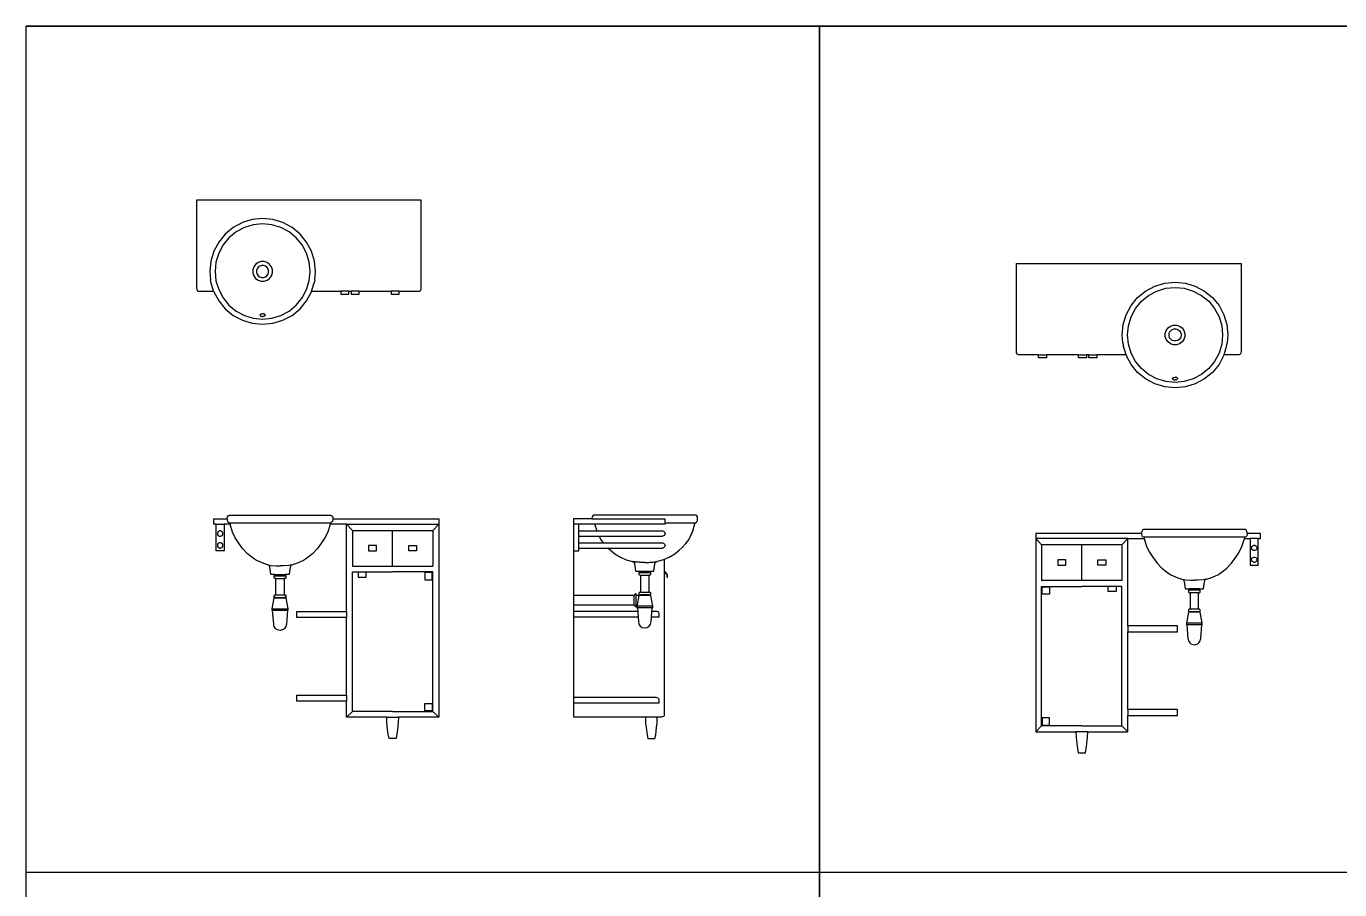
# Model space of a CAD drawing. Header units: millimetres. Extents: x 238.8 to 256.8, y 165 to 177.8.
# Drawn here: x 238.76 to 243.728, y 174.506 to 177.771 of the extents above; entities that cross this region are included whole.
import ezdxf

# ---------------------------------------------------------------- set-up
doc = ezdxf.new("R2010")
doc.units = ezdxf.units.MM

msp = doc.modelspace()

# ---------------------------------------------------------------- linework, layer by layer
at = {"color": 252}
for p, q in [((238.7604, 177.771), (256.7604, 177.771)), ((238.7604, 164.971), (238.7604, 177.771)), ((238.7604, 177.771), (256.7604, 177.771)), ((256.7604, 177.771), (238.7604, 177.771)), ((238.7604, 177.771), (238.7604, 177.771)), ((241.7604, 177.771), (241.7604, 177.771)), ((241.7604, 177.771), (241.7604, 164.971)), ((241.7604, 164.971), (241.7604, 177.771)), ((256.7604, 174.571), (238.7604, 174.571))]:
    msp.add_line(p, q, dxfattribs=at)
at = {"color": 175}
for p, q in [((239.6152, 177.04), (239.5777, 177.0287)), ((239.6543, 177.0439), (239.6152, 177.04)), ((239.6933, 177.04), (239.6543, 177.0439)), ((239.7308, 177.0287), (239.6933, 177.04)), ((239.5431, 177.0102), (239.5128, 176.9853)), ((239.5543, 176.9935), (239.527, 176.9712)), ((239.5777, 177.0287), (239.5431, 177.0102)), ((239.5854, 177.0102), (239.5543, 176.9935)), ((239.6191, 177.0204), (239.5854, 177.0102)), ((239.6543, 177.0239), (239.6191, 177.0204)), ((239.6894, 177.0204), (239.6543, 177.0239)), ((239.7231, 177.0102), (239.6894, 177.0204)), ((239.7543, 176.9935), (239.7231, 177.0102)), ((239.7654, 177.0102), (239.7308, 177.0287)), ((239.7815, 176.9712), (239.7543, 176.9935)), ((239.7957, 176.9853), (239.7654, 177.0102)), ((239.488, 176.955), (239.4695, 176.9204)), ((239.5128, 176.9853), (239.488, 176.955)), ((239.5046, 176.9439), (239.488, 176.9128)), ((239.527, 176.9712), (239.5046, 176.9439)), ((239.8039, 176.9439), (239.7815, 176.9712)), ((239.8205, 176.955), (239.7957, 176.9853)), ((239.8206, 176.9128), (239.8039, 176.9439)), ((239.839, 176.9204), (239.8205, 176.955)), ((239.4695, 176.9204), (239.4581, 176.8829)), ((239.488, 176.9128), (239.4777, 176.879)), ((239.8308, 176.879), (239.8206, 176.9128)), ((239.8504, 176.8829), (239.839, 176.9204)), ((239.4581, 176.8829), (239.4543, 176.8439)), ((239.4543, 176.8439), (239.4572, 176.8139)), ((239.4777, 176.879), (239.4743, 176.8439)), ((239.4743, 176.8439), (239.4777, 176.8088)), ((239.6208, 176.8609), (239.6172, 176.8497)), ((239.6172, 176.8497), (239.6172, 176.838)), ((239.6277, 176.8704), (239.6208, 176.8609)), ((239.6372, 176.8773), (239.6277, 176.8704)), ((239.6338, 176.8543), (239.6315, 176.8475)), ((239.6315, 176.8475), (239.6315, 176.8403)), ((239.6315, 176.8403), (239.6338, 176.8334)), ((239.638, 176.8601), (239.6338, 176.8543)), ((239.6484, 176.8809), (239.6372, 176.8773)), ((239.6438, 176.8644), (239.638, 176.8601)), ((239.6507, 176.8666), (239.6438, 176.8644)), ((239.6601, 176.8809), (239.6484, 176.8809)), ((239.6579, 176.8666), (239.6507, 176.8666)), ((239.6647, 176.8644), (239.6579, 176.8666)), ((239.6713, 176.8773), (239.6601, 176.8809)), ((239.6705, 176.8601), (239.6647, 176.8644)), ((239.6747, 176.8543), (239.6705, 176.8601)), ((239.6808, 176.8704), (239.6713, 176.8773)), ((239.677, 176.8475), (239.6747, 176.8543)), ((239.6747, 176.8334), (239.677, 176.8403)), ((239.677, 176.8403), (239.677, 176.8475)), ((239.6877, 176.8609), (239.6808, 176.8704)), ((239.6913, 176.8497), (239.6877, 176.8609)), ((239.6913, 176.838), (239.6913, 176.8497)), ((239.8343, 176.8439), (239.8308, 176.879)), ((239.8308, 176.8088), (239.8343, 176.8439)), ((239.8543, 176.8439), (239.8504, 176.8829)), ((239.8513, 176.8139), (239.8543, 176.8439)), ((239.4581, 176.8049), (239.4572, 176.8139)), ((239.469, 176.7689), (239.4581, 176.8049)), ((239.4777, 176.8088), (239.488, 176.775)), ((239.6172, 176.838), (239.6208, 176.8269)), ((239.6208, 176.8269), (239.6277, 176.8174)), ((239.6277, 176.8174), (239.6372, 176.8105)), ((239.6338, 176.8334), (239.638, 176.8276)), ((239.6372, 176.8105), (239.6484, 176.8068)), ((239.638, 176.8276), (239.6438, 176.8234)), ((239.6438, 176.8234), (239.6507, 176.8212)), ((239.6484, 176.8068), (239.6601, 176.8068)), ((239.6507, 176.8212), (239.6579, 176.8212)), ((239.6579, 176.8212), (239.6647, 176.8234)), ((239.6601, 176.8068), (239.6713, 176.8105)), ((239.6647, 176.8234), (239.6705, 176.8276)), ((239.6705, 176.8276), (239.6747, 176.8334)), ((239.6713, 176.8105), (239.6808, 176.8174)), ((239.6808, 176.8174), (239.6877, 176.8269)), ((239.6877, 176.8269), (239.6913, 176.838)), ((239.8206, 176.775), (239.8308, 176.8088)), ((239.8395, 176.7689), (239.8504, 176.8049)), ((239.8513, 176.8139), (239.8504, 176.8049)), ((239.8513, 176.8139), (239.8513, 176.8139)), ((243.0284, 176.7884), (243.0659, 176.7998)), ((243.0659, 176.7998), (243.1049, 176.8036)), ((243.1049, 176.8036), (243.1439, 176.7998)), ((243.1439, 176.7998), (243.1814, 176.7884)), ((239.488, 176.775), (239.5046, 176.7439)), ((239.5046, 176.7439), (239.527, 176.7166)), ((239.7815, 176.7166), (239.8039, 176.7439)), ((239.8039, 176.7439), (239.8206, 176.775)), ((239.9803, 176.7689), (239.9503, 176.7689)), ((240.0188, 176.7689), (239.9888, 176.7689)), ((240.1707, 176.7689), (240.1407, 176.7689)), ((242.9386, 176.7147), (242.9635, 176.745)), ((242.9635, 176.745), (242.9938, 176.7699)), ((242.9776, 176.7309), (243.0049, 176.7533)), ((242.9938, 176.7699), (243.0284, 176.7884)), ((243.0049, 176.7533), (243.036, 176.7699)), ((243.036, 176.7699), (243.0698, 176.7802)), ((243.0698, 176.7802), (243.1049, 176.7836)), ((243.1049, 176.7836), (243.14, 176.7802)), ((243.14, 176.7802), (243.1738, 176.7699)), ((243.1738, 176.7699), (243.2049, 176.7533)), ((243.1814, 176.7884), (243.216, 176.7699)), ((243.2049, 176.7533), (243.2322, 176.7309)), ((243.216, 176.7699), (243.2463, 176.745)), ((243.2463, 176.745), (243.2712, 176.7147)), ((239.527, 176.7166), (239.5543, 176.6942)), ((239.5543, 176.6942), (239.5854, 176.6776)), ((239.7231, 176.6776), (239.7543, 176.6942)), ((239.7543, 176.6942), (239.7815, 176.7166)), ((242.9201, 176.6802), (242.9386, 176.7147)), ((242.9386, 176.6725), (242.9552, 176.7036)), ((242.9552, 176.7036), (242.9776, 176.7309)), ((243.2322, 176.7309), (243.2546, 176.7036)), ((243.2546, 176.7036), (243.2712, 176.6725)), ((243.2712, 176.7147), (243.2897, 176.6802)), ((239.5854, 176.6776), (239.6191, 176.6673)), ((239.6191, 176.6673), (239.6543, 176.6639)), ((239.6443, 176.6789), (239.6447, 176.6803)), ((239.6443, 176.6789), (239.6447, 176.6774)), ((239.6447, 176.6803), (239.6457, 176.6815)), ((239.6447, 176.6774), (239.6457, 176.6763)), ((239.6457, 176.6815), (239.6472, 176.6824)), ((239.6457, 176.6763), (239.6472, 176.6753)), ((239.6472, 176.6824), (239.6489, 176.6831)), ((239.6472, 176.6753), (239.6489, 176.6746)), ((239.6489, 176.6831), (239.6511, 176.6836)), ((239.6489, 176.6746), (239.6511, 176.6741)), ((239.6511, 176.6836), (239.6543, 176.6839)), ((239.6511, 176.6741), (239.6543, 176.6739)), ((239.6574, 176.6836), (239.6543, 176.6839)), ((239.6574, 176.6741), (239.6543, 176.6739)), ((239.6543, 176.6639), (239.6894, 176.6673)), ((239.6596, 176.6831), (239.6574, 176.6836)), ((239.6596, 176.6746), (239.6574, 176.6741)), ((239.6613, 176.6824), (239.6596, 176.6831)), ((239.6613, 176.6753), (239.6596, 176.6746)), ((239.6628, 176.6815), (239.6613, 176.6824)), ((239.6628, 176.6763), (239.6613, 176.6753)), ((239.6638, 176.6803), (239.6628, 176.6815)), ((239.6638, 176.6774), (239.6628, 176.6763)), ((239.6643, 176.6789), (239.6638, 176.6803)), ((239.6643, 176.6789), (239.6638, 176.6774)), ((239.6894, 176.6673), (239.7231, 176.6776)), ((242.9049, 176.6036), (242.9087, 176.6426)), ((242.9087, 176.6426), (242.9201, 176.6802)), ((242.9284, 176.6387), (242.9386, 176.6725)), ((243.2712, 176.6725), (243.2814, 176.6387)), ((243.2897, 176.6802), (243.3011, 176.6426)), ((243.3011, 176.6426), (243.3049, 176.6036)), ((242.9079, 176.5736), (242.9049, 176.6036)), ((242.9249, 176.6036), (242.9284, 176.6387)), ((242.9284, 176.5685), (242.9249, 176.6036)), ((243.0679, 176.6095), (243.0715, 176.6206)), ((243.0679, 176.5977), (243.0679, 176.6095)), ((243.0715, 176.5866), (243.0679, 176.5977)), ((243.0715, 176.6206), (243.0784, 176.6301)), ((243.0784, 176.6301), (243.0879, 176.637)), ((243.0822, 176.6072), (243.0844, 176.6141)), ((243.0822, 176.6), (243.0822, 176.6072)), ((243.0844, 176.5932), (243.0822, 176.6)), ((243.0844, 176.6141), (243.0886, 176.6199)), ((243.0886, 176.5874), (243.0844, 176.5932)), ((243.0879, 176.637), (243.099, 176.6407)), ((243.0886, 176.6199), (243.0945, 176.6241)), ((243.0945, 176.6241), (243.1013, 176.6263)), ((243.099, 176.6407), (243.1108, 176.6407)), ((243.1013, 176.6263), (243.1085, 176.6263)), ((243.1085, 176.6263), (243.1153, 176.6241)), ((243.1108, 176.6407), (243.1219, 176.637)), ((243.1153, 176.6241), (243.1212, 176.6199)), ((243.1212, 176.6199), (243.1254, 176.6141)), ((243.1254, 176.5932), (243.1212, 176.5874)), ((243.1219, 176.637), (243.1314, 176.6301)), ((243.1254, 176.6141), (243.1276, 176.6072)), ((243.1276, 176.6), (243.1254, 176.5932)), ((243.1276, 176.6072), (243.1276, 176.6)), ((243.1314, 176.6301), (243.1383, 176.6206)), ((243.1383, 176.6206), (243.1419, 176.6095)), ((243.1419, 176.5977), (243.1383, 176.5866)), ((243.1419, 176.6095), (243.1419, 176.5977)), ((243.2814, 176.6387), (243.2849, 176.6036)), ((243.2849, 176.6036), (243.2814, 176.5685)), ((243.3049, 176.6036), (243.3019, 176.5736)), ((242.9079, 176.5736), (242.9079, 176.5736)), ((242.9079, 176.5736), (242.9087, 176.5646)), ((242.9197, 176.5286), (242.9087, 176.5646)), ((242.9386, 176.5347), (242.9284, 176.5685)), ((243.0784, 176.5771), (243.0715, 176.5866)), ((243.0879, 176.5702), (243.0784, 176.5771)), ((243.099, 176.5666), (243.0879, 176.5702)), ((243.0945, 176.5831), (243.0886, 176.5874)), ((243.1013, 176.5809), (243.0945, 176.5831)), ((243.1108, 176.5666), (243.099, 176.5666)), ((243.1085, 176.5809), (243.1013, 176.5809)), ((243.1153, 176.5831), (243.1085, 176.5809)), ((243.1219, 176.5702), (243.1108, 176.5666)), ((243.1212, 176.5874), (243.1153, 176.5831)), ((243.1314, 176.5771), (243.1219, 176.5702)), ((243.1383, 176.5866), (243.1314, 176.5771)), ((243.2814, 176.5685), (243.2712, 176.5347)), ((243.2901, 176.5286), (243.3011, 176.5646)), ((243.3011, 176.5646), (243.3019, 176.5736)), ((242.5885, 176.5286), (242.6185, 176.5286)), ((242.7403, 176.5286), (242.7703, 176.5286)), ((242.7789, 176.5286), (242.8089, 176.5286)), ((242.9552, 176.5036), (242.9386, 176.5347)), ((242.9776, 176.4763), (242.9552, 176.5036)), ((243.2546, 176.5036), (243.2322, 176.4763)), ((243.2712, 176.5347), (243.2546, 176.5036)), ((243.0049, 176.454), (242.9776, 176.4763)), ((243.036, 176.4373), (243.0049, 176.454)), ((243.0979, 176.4422), (243.0996, 176.4429)), ((243.0996, 176.4429), (243.1018, 176.4434)), ((243.1018, 176.4434), (243.1049, 176.4436)), ((243.108, 176.4434), (243.1049, 176.4436)), ((243.1102, 176.4429), (243.108, 176.4434)), ((243.1119, 176.4422), (243.1102, 176.4429)), ((243.2049, 176.454), (243.1738, 176.4373)), ((243.2322, 176.4763), (243.2049, 176.454)), ((243.0698, 176.4271), (243.036, 176.4373)), ((243.1049, 176.4236), (243.0698, 176.4271)), ((243.0949, 176.4386), (243.0953, 176.4401)), ((243.0949, 176.4386), (243.0953, 176.4372)), ((243.0953, 176.4401), (243.0964, 176.4412)), ((243.0953, 176.4372), (243.0964, 176.436)), ((243.0964, 176.4412), (243.0979, 176.4422)), ((243.0964, 176.436), (243.0979, 176.4351)), ((243.0979, 176.4351), (243.0996, 176.4344)), ((243.0996, 176.4344), (243.1018, 176.4339)), ((243.1018, 176.4339), (243.1049, 176.4336)), ((243.108, 176.4339), (243.1049, 176.4336)), ((243.14, 176.4271), (243.1049, 176.4236)), ((243.1102, 176.4344), (243.108, 176.4339)), ((243.1119, 176.4351), (243.1102, 176.4344)), ((243.1134, 176.4412), (243.1119, 176.4422)), ((243.1134, 176.436), (243.1119, 176.4351)), ((243.1145, 176.4401), (243.1134, 176.4412)), ((243.1145, 176.4372), (243.1134, 176.436)), ((243.1149, 176.4386), (243.1145, 176.4401)), ((243.1149, 176.4386), (243.1145, 176.4372)), ((243.1738, 176.4373), (243.14, 176.4271)), ((239.5201, 175.9077), (239.5201, 175.9028)), ((239.5201, 175.9028), (239.5217, 175.8986)), ((239.5217, 175.8986), (239.5251, 175.8951)), ((239.9186, 175.8986), (239.9152, 175.8951)), ((239.9201, 175.9028), (239.9186, 175.8986)), ((239.9201, 175.9077), (239.9201, 175.9028)), ((240.8995, 175.9077), (241.176, 175.9077)), ((241.176, 175.8897), (241.176, 175.9077)), ((239.4786, 175.8877), (239.5086, 175.8877)), ((239.4853, 175.8582), (239.4838, 175.8546)), ((239.4838, 175.8546), (239.4838, 175.8507)), ((239.4838, 175.8507), (239.4853, 175.8471)), ((239.488, 175.861), (239.4853, 175.8582)), ((239.4853, 175.8471), (239.488, 175.8444)), ((239.4916, 175.8625), (239.488, 175.861)), ((239.4955, 175.8625), (239.4916, 175.8625)), ((239.4991, 175.861), (239.4955, 175.8625)), ((239.5019, 175.8582), (239.4991, 175.861)), ((239.4991, 175.8444), (239.5019, 175.8471)), ((239.5034, 175.8546), (239.5019, 175.8582)), ((239.5019, 175.8471), (239.5034, 175.8507)), ((239.5034, 175.8507), (239.5034, 175.8546)), ((239.5251, 175.8951), (239.5287, 175.8931)), ((239.5287, 175.8931), (239.5299, 175.8918)), ((239.5287, 175.8931), (239.9116, 175.8931)), ((239.5299, 175.8918), (239.531, 175.8877)), ((239.9099, 175.8897), (239.9093, 175.8877)), ((239.9103, 175.8918), (239.9099, 175.8897)), ((239.9116, 175.8931), (239.9103, 175.8918)), ((239.9152, 175.8951), (239.9116, 175.8931)), ((239.9937, 175.8647), (239.9711, 175.8877)), ((239.9711, 175.8877), (240.3201, 175.8877)), ((239.9937, 175.8647), (240.2975, 175.8647)), ((239.9937, 175.8647), (239.9937, 175.7299)), ((240.1456, 175.7297), (240.1456, 175.8647)), ((240.2975, 175.8647), (240.3201, 175.8877)), ((240.2975, 175.8647), (240.2975, 175.7299)), ((240.8295, 175.8897), (241.176, 175.8897)), ((240.8495, 175.7877), (240.8495, 175.8897)), ((240.8495, 175.8625), (241.1662, 175.8625)), ((240.9097, 175.8897), (240.9178, 175.8625)), ((241.1662, 175.8625), (241.1706, 175.8614)), ((241.1706, 175.8614), (241.1734, 175.8594)), ((241.1751, 175.8485), (241.1732, 175.8459)), ((241.1734, 175.8594), (241.1753, 175.8563)), ((241.1761, 175.8525), (241.1751, 175.8485)), ((241.1753, 175.8563), (241.1761, 175.8525)), ((241.176, 175.8931), (241.2909, 175.8931)), ((242.9779, 175.8534), (242.9779, 175.8485)), ((242.9779, 175.8485), (242.9794, 175.8444)), ((243.3779, 175.8485), (243.3763, 175.8444)), ((243.3779, 175.8534), (243.3779, 175.8485)), ((239.4853, 175.8132), (239.4838, 175.8096)), ((239.4838, 175.8096), (239.4838, 175.8057)), ((239.4838, 175.8057), (239.4853, 175.8021)), ((239.488, 175.816), (239.4853, 175.8132)), ((239.4853, 175.8021), (239.488, 175.7994)), ((239.488, 175.8444), (239.4916, 175.8429)), ((239.4916, 175.8175), (239.488, 175.816)), ((239.488, 175.7994), (239.4916, 175.7979)), ((239.4916, 175.8429), (239.4955, 175.8429)), ((239.4955, 175.8175), (239.4916, 175.8175)), ((239.4916, 175.7979), (239.4955, 175.7979)), ((239.4955, 175.8429), (239.4991, 175.8444)), ((239.4991, 175.816), (239.4955, 175.8175)), ((239.4955, 175.7979), (239.4991, 175.7994)), ((239.5019, 175.8132), (239.4991, 175.816)), ((239.4991, 175.7994), (239.5019, 175.8021)), ((239.5034, 175.8096), (239.5019, 175.8132)), ((239.5019, 175.8021), (239.5034, 175.8057)), ((239.5034, 175.8057), (239.5034, 175.8096)), ((240.0547, 175.8072), (240.0547, 175.7872)), ((240.0847, 175.8072), (240.0547, 175.8072)), ((240.0847, 175.7872), (240.0847, 175.8072)), ((240.2066, 175.7872), (240.2066, 175.8072)), ((240.2066, 175.8072), (240.2366, 175.8072)), ((240.2366, 175.8072), (240.2366, 175.7872)), ((240.8495, 175.8429), (241.1662, 175.8429)), ((240.8495, 175.8175), (241.1662, 175.8175)), ((240.8495, 175.7979), (241.1662, 175.7979)), ((240.9267, 175.8429), (240.9333, 175.8292)), ((240.9333, 175.8292), (240.9423, 175.8175)), ((240.9605, 175.7979), (240.9695, 175.7893)), ((241.1705, 175.8439), (241.1662, 175.8429)), ((241.1662, 175.8175), (241.1706, 175.8164)), ((241.1705, 175.7989), (241.1662, 175.7979)), ((241.1732, 175.8459), (241.1705, 175.8439)), ((241.1732, 175.8009), (241.1705, 175.7989)), ((241.1706, 175.8164), (241.1734, 175.8144)), ((241.1751, 175.8035), (241.1732, 175.8009)), ((241.1734, 175.8144), (241.1753, 175.8113)), ((241.1761, 175.8075), (241.1751, 175.8035)), ((241.1753, 175.8113), (241.1761, 175.8075)), ((242.6005, 175.8104), (242.5779, 175.8334)), ((242.9269, 175.8334), (242.5779, 175.8334)), ((242.9042, 175.8104), (242.6005, 175.8104)), ((242.6005, 175.8104), (242.6005, 175.6756)), ((242.7524, 175.6754), (242.7524, 175.8104)), ((242.9042, 175.8104), (242.9269, 175.8334)), ((242.9042, 175.8104), (242.9042, 175.6756)), ((242.9794, 175.8444), (242.9828, 175.8408)), ((242.9828, 175.8408), (242.9864, 175.8388)), ((242.9864, 175.8388), (242.9877, 175.8375)), ((243.3693, 175.8388), (242.9864, 175.8388)), ((242.9877, 175.8375), (242.9881, 175.8354)), ((242.9881, 175.8354), (242.9887, 175.8334)), ((243.3681, 175.8375), (243.367, 175.8334)), ((243.3693, 175.8388), (243.3681, 175.8375)), ((243.3729, 175.8408), (243.3693, 175.8388)), ((243.3763, 175.8444), (243.3729, 175.8408)), ((243.4194, 175.8334), (243.3894, 175.8334)), ((243.3946, 175.8004), (243.3961, 175.804)), ((243.3946, 175.7964), (243.3946, 175.8004)), ((243.3961, 175.804), (243.3988, 175.8067)), ((243.3988, 175.8067), (243.4025, 175.8082)), ((243.4025, 175.8082), (243.4064, 175.8082)), ((243.4064, 175.8082), (243.41, 175.8067)), ((243.41, 175.8067), (243.4127, 175.804)), ((243.4127, 175.804), (243.4142, 175.8004)), ((243.4142, 175.8004), (243.4142, 175.7964)), ((240.0547, 175.7872), (240.0847, 175.7872)), ((240.2366, 175.7872), (240.2066, 175.7872)), ((240.8295, 175.7877), (240.8495, 175.7877)), ((240.9695, 175.7893), (240.986, 175.7764)), ((240.986, 175.7764), (241.0075, 175.7632)), ((241.0075, 175.7632), (241.0287, 175.7538)), ((241.0287, 175.7538), (241.0529, 175.7466)), ((241.1702, 175.7538), (241.1461, 175.7466)), ((241.1702, 175.7538), (241.1745, 175.7557)), ((242.6614, 175.7529), (242.6614, 175.7329)), ((242.6914, 175.7529), (242.6614, 175.7529)), ((242.6914, 175.7329), (242.6914, 175.7529)), ((242.8133, 175.7329), (242.8133, 175.7529)), ((242.8133, 175.7529), (242.8433, 175.7529)), ((242.8433, 175.7529), (242.8433, 175.7329)), ((243.3961, 175.7928), (243.3946, 175.7964)), ((243.3946, 175.7554), (243.3961, 175.759)), ((243.3946, 175.7514), (243.3946, 175.7554)), ((243.3961, 175.7478), (243.3946, 175.7514)), ((243.3988, 175.7901), (243.3961, 175.7928)), ((243.3961, 175.759), (243.3988, 175.7617)), ((243.3988, 175.7451), (243.3961, 175.7478)), ((243.4025, 175.7886), (243.3988, 175.7901)), ((243.3988, 175.7617), (243.4025, 175.7632)), ((243.4064, 175.7886), (243.4025, 175.7886)), ((243.4025, 175.7632), (243.4064, 175.7632)), ((243.41, 175.7901), (243.4064, 175.7886)), ((243.4064, 175.7632), (243.41, 175.7617)), ((243.4127, 175.7928), (243.41, 175.7901)), ((243.41, 175.7617), (243.4127, 175.759)), ((243.4127, 175.7478), (243.41, 175.7451)), ((243.4142, 175.7964), (243.4127, 175.7928)), ((243.4127, 175.759), (243.4142, 175.7554)), ((243.4142, 175.7514), (243.4127, 175.7478)), ((243.4142, 175.7554), (243.4142, 175.7514)), ((239.6735, 175.7341), (239.6816, 175.7328)), ((239.6816, 175.7328), (239.6867, 175.7324)), ((239.6867, 175.7324), (239.7067, 175.7311)), ((239.6991, 175.698), (239.7411, 175.698)), ((239.7067, 175.7311), (239.7201, 175.731)), ((239.7202, 175.731), (239.7201, 175.7311)), ((239.7201, 175.731), (239.7201, 175.7311)), ((239.7335, 175.7311), (239.7202, 175.731)), ((239.7535, 175.7324), (239.7335, 175.7311)), ((239.7586, 175.7328), (239.7535, 175.7324)), ((239.7668, 175.7341), (239.7586, 175.7328)), ((239.9937, 175.7299), (240.2975, 175.7299)), ((239.9937, 175.1803), (239.9937, 175.7073)), ((239.9937, 175.7073), (240.1456, 175.7073)), ((240.0162, 175.7073), (240.0162, 175.6873)), ((240.0462, 175.6873), (240.0462, 175.7073)), ((240.2975, 175.7073), (240.1456, 175.7073)), ((240.2679, 175.7051), (240.2679, 175.6776)), ((240.2954, 175.7051), (240.2679, 175.7051)), ((240.2954, 175.6776), (240.2954, 175.7051)), ((240.2975, 175.1803), (240.2975, 175.7073)), ((241.0561, 175.7461), (241.0529, 175.7466)), ((241.0545, 175.7462), (241.0529, 175.7466)), ((241.0545, 175.7462), (241.0551, 175.746)), ((241.0551, 175.746), (241.0556, 175.7458)), ((241.0556, 175.7458), (241.0562, 175.7455)), ((241.0594, 175.7457), (241.0561, 175.7461)), ((241.0562, 175.7455), (241.0567, 175.7452)), ((241.0567, 175.7452), (241.0572, 175.7448)), ((241.0572, 175.7448), (241.0577, 175.7444)), ((241.0577, 175.7444), (241.0582, 175.744)), ((241.0582, 175.744), (241.0586, 175.7435)), ((241.0586, 175.7435), (241.0591, 175.7431)), ((241.0591, 175.7431), (241.0594, 175.7426)), ((241.0627, 175.7453), (241.0594, 175.7457)), ((241.0594, 175.7426), (241.0598, 175.7421)), ((241.0598, 175.7421), (241.0601, 175.7415)), ((241.0601, 175.7415), (241.0604, 175.741)), ((241.0604, 175.741), (241.0606, 175.7404)), ((241.0606, 175.7404), (241.0608, 175.7398)), ((241.0608, 175.7398), (241.061, 175.7393)), ((241.061, 175.7393), (241.0611, 175.7387)), ((241.0611, 175.7387), (241.0612, 175.7381)), ((241.0612, 175.7381), (241.0649, 175.7122)), ((241.0661, 175.7449), (241.0627, 175.7453)), ((241.0649, 175.7122), (241.0649, 175.712)), ((241.0649, 175.712), (241.065, 175.7118)), ((241.065, 175.7118), (241.0651, 175.7115)), ((241.0651, 175.7115), (241.0652, 175.7113)), ((241.0652, 175.7113), (241.0653, 175.7111)), ((241.0653, 175.7111), (241.0655, 175.711)), ((241.0655, 175.711), (241.0657, 175.7108)), ((241.0657, 175.7108), (241.0659, 175.7107)), ((241.0659, 175.7107), (241.0662, 175.7106)), ((241.0694, 175.7446), (241.0661, 175.7449)), ((241.0662, 175.7106), (241.0664, 175.7105)), ((241.0664, 175.7105), (241.0666, 175.7105)), ((241.0666, 175.7105), (241.0668, 175.7105)), ((241.0668, 175.7105), (241.0785, 175.7105)), ((241.0727, 175.7443), (241.0694, 175.7446)), ((241.076, 175.7441), (241.0727, 175.7443)), ((241.0794, 175.7439), (241.076, 175.7441)), ((241.0785, 175.7049), (241.077, 175.7049)), ((241.077, 175.7049), (241.077, 175.6989)), ((241.077, 175.6989), (241.081, 175.6949)), ((241.0785, 175.7105), (241.1205, 175.7105)), ((241.0785, 175.7105), (241.0785, 175.7049)), ((241.0785, 175.7049), (241.1205, 175.7049)), ((241.0827, 175.7437), (241.0794, 175.7439)), ((241.0861, 175.7436), (241.0827, 175.7437)), ((241.0894, 175.7435), (241.0861, 175.7436)), ((241.0928, 175.7435), (241.0894, 175.7435)), ((241.0961, 175.7435), (241.0928, 175.7435)), ((241.0994, 175.7435), (241.0961, 175.7435)), ((241.0995, 175.7435), (241.1028, 175.7435)), ((241.1028, 175.7435), (241.1062, 175.7435)), ((241.1062, 175.7435), (241.1095, 175.7435)), ((241.1095, 175.7435), (241.1129, 175.7436)), ((241.1129, 175.7436), (241.1162, 175.7437)), ((241.1162, 175.7437), (241.1195, 175.7439)), ((241.118, 175.6949), (241.122, 175.6989)), ((241.1195, 175.7439), (241.1229, 175.7441)), ((241.1205, 175.7049), (241.1205, 175.7105)), ((241.1205, 175.7105), (241.1321, 175.7105)), ((241.122, 175.7049), (241.1205, 175.7049)), ((241.122, 175.6989), (241.122, 175.7049)), ((241.1229, 175.7441), (241.1262, 175.7443)), ((241.1262, 175.7443), (241.1296, 175.7446)), ((241.1296, 175.7446), (241.1329, 175.7449)), ((241.1321, 175.7105), (241.1323, 175.7105)), ((241.1323, 175.7105), (241.1325, 175.7105)), ((241.1325, 175.7105), (241.1328, 175.7106)), ((241.1328, 175.7106), (241.133, 175.7107)), ((241.1329, 175.7449), (241.1362, 175.7453)), ((241.133, 175.7107), (241.1332, 175.7108)), ((241.1332, 175.7108), (241.1334, 175.711)), ((241.1334, 175.711), (241.1336, 175.7111)), ((241.1336, 175.7111), (241.1337, 175.7113)), ((241.1337, 175.7113), (241.1339, 175.7115)), ((241.1339, 175.7115), (241.134, 175.7118)), ((241.134, 175.712), (241.1341, 175.7122)), ((241.134, 175.7118), (241.134, 175.712)), ((241.1341, 175.7122), (241.1377, 175.7381)), ((241.1362, 175.7453), (241.1395, 175.7457)), ((241.1377, 175.7381), (241.1378, 175.7387)), ((241.1378, 175.7387), (241.138, 175.7393)), ((241.138, 175.7393), (241.1381, 175.7398)), ((241.1381, 175.7398), (241.1383, 175.7404)), ((241.1383, 175.7404), (241.1386, 175.741)), ((241.1386, 175.741), (241.1388, 175.7415)), ((241.1388, 175.7415), (241.1392, 175.7421)), ((241.1392, 175.7421), (241.1395, 175.7426)), ((241.1395, 175.7457), (241.1428, 175.7461)), ((241.1395, 175.7426), (241.1399, 175.7431)), ((241.1399, 175.7431), (241.1403, 175.7435)), ((241.1403, 175.7435), (241.1407, 175.744)), ((241.1407, 175.744), (241.1412, 175.7444)), ((241.1412, 175.7444), (241.1417, 175.7448)), ((241.1417, 175.7448), (241.1422, 175.7452)), ((241.1422, 175.7452), (241.1428, 175.7455)), ((241.1428, 175.7461), (241.1461, 175.7466)), ((241.1428, 175.7455), (241.1433, 175.7458)), ((241.1433, 175.7458), (241.1439, 175.746)), ((241.1439, 175.746), (241.1444, 175.7462)), ((241.1444, 175.7462), (241.145, 175.7464)), ((241.145, 175.7464), (241.1461, 175.7466)), ((241.1745, 175.7073), (241.1745, 175.7052)), ((242.6614, 175.7329), (242.6914, 175.7329)), ((242.8433, 175.7329), (242.8133, 175.7329)), ((243.4025, 175.7436), (243.3988, 175.7451)), ((243.4064, 175.7436), (243.4025, 175.7436)), ((243.41, 175.7451), (243.4064, 175.7436)), ((239.6991, 175.6924), (239.7411, 175.6924)), ((239.7041, 175.6824), (239.7361, 175.6824)), ((240.0162, 175.6873), (240.0462, 175.6873)), ((240.2679, 175.6776), (240.2954, 175.6776)), ((241.081, 175.6949), (241.0835, 175.6949)), ((241.0835, 175.6949), (241.1155, 175.6949)), ((241.0835, 175.6949), (241.0835, 175.6307)), ((241.1155, 175.6307), (241.1155, 175.6949)), ((241.1155, 175.6949), (241.118, 175.6949)), ((242.9042, 175.6756), (242.6005, 175.6756)), ((242.6005, 175.126), (242.6005, 175.653)), ((242.6005, 175.653), (242.7524, 175.653)), ((242.6026, 175.6233), (242.6026, 175.6508)), ((242.6026, 175.6508), (242.6301, 175.6508)), ((242.6301, 175.6508), (242.6301, 175.6233)), ((242.9042, 175.653), (242.7524, 175.653)), ((242.8518, 175.633), (242.8518, 175.653)), ((242.8818, 175.653), (242.8818, 175.633)), ((242.9042, 175.126), (242.9042, 175.653)), ((243.1312, 175.6798), (243.1394, 175.6785)), ((243.1394, 175.6785), (243.1445, 175.6781)), ((243.1445, 175.6781), (243.1645, 175.6768)), ((243.1645, 175.6768), (243.1778, 175.6767)), ((243.1778, 175.6767), (243.1779, 175.6768)), ((243.1913, 175.6768), (243.1779, 175.6767)), ((243.1779, 175.6767), (243.1779, 175.6768)), ((243.2113, 175.6781), (243.1913, 175.6768)), ((243.2164, 175.6785), (243.2113, 175.6781)), ((243.2245, 175.6798), (243.2164, 175.6785)), ((239.7041, 175.6214), (239.7361, 175.6214)), ((239.7041, 175.6114), (239.7361, 175.6114)), ((239.7041, 175.6094), (239.7361, 175.6094)), ((241.0588, 175.6182), (240.8295, 175.6182)), ((240.8295, 175.6182), (240.8295, 175.5832)), ((241.0638, 175.6245), (241.0588, 175.6195)), ((241.0588, 175.6195), (241.0588, 175.6182)), ((241.0588, 175.5832), (241.0588, 175.6182)), ((241.0673, 175.6245), (241.0638, 175.6245)), ((241.0673, 175.6182), (241.0673, 175.6245)), ((241.0673, 175.5832), (241.0673, 175.6182)), ((241.0769, 175.6182), (241.0673, 175.6182)), ((241.0769, 175.6182), (241.0705, 175.5832)), ((241.077, 175.6187), (241.0769, 175.6182)), ((241.081, 175.6307), (241.077, 175.6267)), ((241.077, 175.6267), (241.077, 175.6207)), ((241.077, 175.6207), (241.0835, 175.6207)), ((241.0835, 175.6187), (241.077, 175.6187)), ((241.0835, 175.6307), (241.081, 175.6307)), ((241.0835, 175.6307), (241.1155, 175.6307)), ((241.1155, 175.6207), (241.0835, 175.6207)), ((241.0835, 175.6207), (241.0835, 175.6187)), ((241.1155, 175.6187), (241.0835, 175.6187)), ((241.118, 175.6307), (241.1155, 175.6307)), ((241.1155, 175.6187), (241.1155, 175.6207)), ((241.1155, 175.6207), (241.122, 175.6207)), ((241.122, 175.6187), (241.1155, 175.6187)), ((241.122, 175.6267), (241.118, 175.6307)), ((241.122, 175.6207), (241.122, 175.6267)), ((241.1295, 175.5777), (241.122, 175.6187)), ((242.6301, 175.6233), (242.6026, 175.6233)), ((242.8818, 175.633), (242.8518, 175.633)), ((243.1989, 175.6437), (243.1569, 175.6437)), ((243.1989, 175.6381), (243.1569, 175.6381)), ((243.1939, 175.6281), (243.1619, 175.6281)), ((239.6921, 175.5624), (239.7481, 175.5624)), ((239.9711, 175.5574), (239.9711, 175.535)), ((240.8295, 175.5832), (241.0588, 175.5832)), ((240.8295, 175.5593), (241.0724, 175.5593)), ((241.0588, 175.5832), (241.0588, 175.5818)), ((241.0588, 175.5818), (241.0638, 175.5768)), ((241.0638, 175.5768), (241.0673, 175.5768)), ((241.0673, 175.5768), (241.0673, 175.5832)), ((241.0673, 175.5832), (241.0705, 175.5832)), ((241.0705, 175.5832), (241.0695, 175.5777)), ((241.1295, 175.5777), (241.0695, 175.5777)), ((241.0695, 175.5777), (241.0695, 175.5717)), ((241.0695, 175.5717), (241.0715, 175.5717)), ((241.1275, 175.5717), (241.0715, 175.5717)), ((241.0715, 175.5717), (241.0755, 175.5197)), ((241.1235, 175.5197), (241.1275, 175.5717)), ((241.1265, 175.5593), (241.1409, 175.5593)), ((241.1275, 175.5717), (241.1295, 175.5717)), ((241.1295, 175.5717), (241.1295, 175.5777)), ((241.1409, 175.5593), (241.1452, 175.5587)), ((241.1452, 175.5587), (241.1488, 175.5573)), ((241.1488, 175.5573), (241.1518, 175.5543)), ((241.1518, 175.5543), (241.153, 175.5512)), ((241.153, 175.5512), (241.153, 175.537)), ((243.1939, 175.5671), (243.1619, 175.5671)), ((243.1939, 175.5571), (243.1619, 175.5571)), ((243.1939, 175.5551), (243.1619, 175.5551)), ((241.0741, 175.537), (240.8295, 175.537)), ((241.153, 175.537), (241.1248, 175.537)), ((242.9269, 175.5031), (242.9269, 175.4807)), ((243.2059, 175.5081), (243.1499, 175.5081)), ((239.9711, 175.2414), (239.9711, 175.219)), ((240.2679, 175.1825), (240.2679, 175.21)), ((240.2679, 175.21), (240.2954, 175.21)), ((240.2954, 175.21), (240.2954, 175.1825)), ((240.8295, 175.2338), (241.1409, 175.2338)), ((241.153, 175.2114), (240.8295, 175.2114)), ((241.1409, 175.2338), (241.1452, 175.2332)), ((241.1452, 175.2332), (241.1488, 175.2318)), ((241.1488, 175.2318), (241.1518, 175.2288)), ((241.1518, 175.2288), (241.153, 175.2257)), ((241.153, 175.2257), (241.153, 175.2114)), ((239.9937, 175.1803), (239.9711, 175.1577)), ((240.1456, 175.1803), (239.9937, 175.1803)), ((240.1234, 175.1577), (240.1679, 175.1577)), ((240.1456, 175.1803), (240.2975, 175.1803)), ((240.2954, 175.1825), (240.2679, 175.1825)), ((240.2975, 175.1803), (240.3201, 175.1577)), ((241.102, 175.1597), (241.147, 175.1597)), ((242.6301, 175.1557), (242.6026, 175.1557)), ((242.6026, 175.1557), (242.6026, 175.1282)), ((242.6301, 175.1282), (242.6301, 175.1557)), ((242.9269, 175.1871), (242.9269, 175.1647)), ((242.6005, 175.126), (242.5779, 175.1034)), ((242.7524, 175.126), (242.6005, 175.126)), ((242.6026, 175.1282), (242.6301, 175.1282)), ((242.7746, 175.1034), (242.7301, 175.1034)), ((242.7524, 175.126), (242.9042, 175.126)), ((242.9042, 175.126), (242.9269, 175.1034))]:
    msp.add_line(p, q, dxfattribs=at)
at = {"color": 175, "linetype": 'Continuous'}
for p, q in [((239.7528, 175.698), (239.753, 175.698)), ((239.753, 175.698), (239.7532, 175.698)), ((239.7532, 175.698), (239.7534, 175.6981)), ((239.7534, 175.6981), (239.7537, 175.6982)), ((239.7537, 175.6982), (239.7539, 175.6983)), ((239.7539, 175.6983), (239.7541, 175.6985)), ((239.7541, 175.6985), (239.7542, 175.6986)), ((239.7542, 175.6986), (239.7544, 175.6988)), ((239.7544, 175.6988), (239.7545, 175.699)), ((239.7545, 175.699), (239.7546, 175.6992)), ((239.7546, 175.6992), (239.7547, 175.6995)), ((239.7547, 175.6995), (239.7547, 175.6997)), ((243.1433, 175.6452), (243.1432, 175.6454)), ((243.1434, 175.645), (243.1433, 175.6452)), ((243.1435, 175.6447), (243.1434, 175.645)), ((243.1436, 175.6445), (243.1435, 175.6447)), ((243.1437, 175.6443), (243.1436, 175.6445)), ((243.1439, 175.6442), (243.1437, 175.6443)), ((243.1441, 175.644), (243.1439, 175.6442)), ((243.1443, 175.6439), (243.1441, 175.644)), ((243.1446, 175.6438), (243.1443, 175.6439)), ((243.1448, 175.6437), (243.1446, 175.6438)), ((243.145, 175.6437), (243.1448, 175.6437)), ((243.1452, 175.6437), (243.145, 175.6437)), ((239.6901, 175.5684), (239.7501, 175.5684)), ((243.2079, 175.5141), (243.1479, 175.5141))]:
    msp.add_line(p, q, dxfattribs=at)
at = {"color": 175}
for points in [[(239.9503, 176.7689), (239.9503, 176.7578), (239.9803, 176.7578), (239.9803, 176.7689), (239.9888, 176.7689), (239.9888, 176.7578), (240.0188, 176.7578), (240.0188, 176.7689), (240.1407, 176.7689), (240.1407, 176.7578), (240.1707, 176.7578), (240.1707, 176.7689), (240.2456, 176.7689), (240.249, 176.7698), (240.2518, 176.7723), (240.2536, 176.7763), (240.2543, 176.7809), (240.2543, 177.1139), (239.4043, 177.1139), (239.4043, 176.7809), (239.4049, 176.7763), (239.4067, 176.7723), (239.4095, 176.7698), (239.4129, 176.7689), (239.469, 176.7689), (239.4695, 176.7673), (239.488, 176.7328), (239.5128, 176.7025), (239.5431, 176.6776), (239.5777, 176.6591), (239.6152, 176.6477), (239.6543, 176.6439), (239.6933, 176.6477), (239.7308, 176.6591), (239.7654, 176.6776), (239.7957, 176.7025), (239.8205, 176.7328), (239.839, 176.7673), (239.8395, 176.7689)], [(242.8089, 176.5286), (242.8089, 176.5176), (242.7789, 176.5176), (242.7789, 176.5286), (242.7703, 176.5286), (242.7703, 176.5176), (242.7403, 176.5176), (242.7403, 176.5286), (242.6185, 176.5286), (242.6185, 176.5176), (242.5885, 176.5176), (242.5885, 176.5286), (242.5135, 176.5286), (242.5102, 176.5295), (242.5074, 176.5321), (242.5055, 176.5361), (242.5049, 176.5406), (242.5049, 176.8736), (243.3549, 176.8736), (243.3549, 176.5406), (243.3543, 176.5361), (243.3524, 176.5321), (243.3496, 176.5295), (243.3463, 176.5286), (243.2901, 176.5286), (243.2897, 176.5271), (243.2712, 176.4925), (243.2463, 176.4622), (243.216, 176.4373), (243.1814, 176.4188), (243.1439, 176.4075), (243.1049, 176.4036), (243.0659, 176.4075), (243.0284, 176.4188), (242.9938, 176.4373), (242.9635, 176.4622), (242.9386, 176.4925), (242.9201, 176.5271), (242.9197, 176.5286)]]:
    msp.add_lwpolyline(points, close=True, dxfattribs=at)
for points in [[(240.3201, 175.1577), (240.3201, 175.1577), (240.1683, 175.1577), (240.1679, 175.1577), (240.1669, 175.1376), (240.1645, 175.1122), (240.1619, 175.0941), (240.1589, 175.0777), (240.1456, 175.0777), (240.1323, 175.0777), (240.1294, 175.0941), (240.1268, 175.1122), (240.1243, 175.1376), (240.1234, 175.1577), (240.1229, 175.1577), (239.9711, 175.1577), (239.9711, 175.219), (239.7832, 175.219), (239.7832, 175.2414), (239.7832, 175.2414), (239.9711, 175.2414), (239.9711, 175.535), (239.7832, 175.535), (239.7832, 175.5574), (239.9711, 175.5574), (239.9711, 175.8877), (239.9093, 175.8877), (239.9004, 175.8579), (239.8893, 175.8362), (239.8769, 175.8175), (239.8605, 175.7952), (239.8429, 175.7764), (239.827, 175.7635), (239.8161, 175.7559), (239.8089, 175.7508), (239.7997, 175.747), (239.782, 175.7398), (239.7668, 175.7341), (239.7629, 175.7326), (239.761, 175.731), (239.7592, 175.7285), (239.7584, 175.7256), (239.7547, 175.6997), (239.7544, 175.6988), (239.7539, 175.6983), (239.7532, 175.698), (239.7528, 175.698), (239.7411, 175.698), (239.7411, 175.6924), (239.7426, 175.6924), (239.7426, 175.6864, -0.414214), (239.7386, 175.6824), (239.7361, 175.6824), (239.7361, 175.6214), (239.7386, 175.6214, -0.414214), (239.7426, 175.6174), (239.7426, 175.6114), (239.7361, 175.6114), (239.7361, 175.6094), (239.7426, 175.6094), (239.7501, 175.5684), (239.7501, 175.5624), (239.7481, 175.5624), (239.7441, 175.5104, -0.414214), (239.7201, 175.4864, -0.414214), (239.6961, 175.5104), (239.6921, 175.5624), (239.6901, 175.5624), (239.6901, 175.5684), (239.6976, 175.6094), (239.7041, 175.6094), (239.7041, 175.6114), (239.6976, 175.6114), (239.6976, 175.6174, -0.414214), (239.7016, 175.6214), (239.7041, 175.6214), (239.7041, 175.6824), (239.7016, 175.6824, -0.414214), (239.6976, 175.6864), (239.6976, 175.6924), (239.6991, 175.6924), (239.6991, 175.698), (239.6875, 175.698), (239.6871, 175.698), (239.6864, 175.6983), (239.6859, 175.6988), (239.6855, 175.6997), (239.6819, 175.7256), (239.681, 175.7285), (239.6793, 175.731), (239.6774, 175.7326), (239.6735, 175.7341), (239.6582, 175.7398), (239.6406, 175.747), (239.6314, 175.7508), (239.6241, 175.7559), (239.6132, 175.7635), (239.5974, 175.7764), (239.5798, 175.7952), (239.5633, 175.8175), (239.551, 175.8362), (239.5399, 175.8579), (239.531, 175.8877), (239.5086, 175.8877), (239.5086, 175.7877), (239.4786, 175.7877), (239.4786, 175.8877), (239.4701, 175.8877), (239.4701, 175.9077), (239.5201, 175.9077), (239.5201, 175.9107, -0.414214), (239.5321, 175.9227), (239.9081, 175.9227, -0.414214), (239.9201, 175.9107), (239.9201, 175.9077), (240.1456, 175.9077), (240.3201, 175.9077)], [(240.8295, 175.9077), (240.8295, 175.1597), (241.102, 175.1597), (241.1027, 175.136), (241.1048, 175.119), (241.1082, 175.0921), (241.1112, 175.0777), (241.1378, 175.0777), (241.1408, 175.0921), (241.1441, 175.119), (241.1462, 175.136), (241.147, 175.1597), (241.1625, 175.1597), (241.167, 175.1603), (241.171, 175.1622), (241.1736, 175.165), (241.1745, 175.1683), (241.1745, 175.5695), (241.1745, 175.7052), (241.1755, 175.7052), (241.1834, 175.6973), (241.1834, 175.6873), (241.1855, 175.6873), (241.1855, 175.6983), (241.1765, 175.7073), (241.1745, 175.7073), (241.1745, 175.7557), (241.1915, 175.7632), (241.213, 175.7764), (241.2295, 175.7893), (241.2405, 175.7999), (241.2547, 175.815), (241.2656, 175.8292), (241.2768, 175.8522), (241.2797, 175.8579), (241.2892, 175.8897), (241.2897, 175.8918), (241.2909, 175.8931), (241.2945, 175.8951), (241.2979, 175.8986), (241.2995, 175.9028), (241.2995, 175.9077), (241.2995, 175.9107, 0.414214), (241.2875, 175.9227), (240.9115, 175.9227, 0.414214), (240.8995, 175.9107), (240.8995, 175.9077)], [(242.5779, 175.1034), (242.5779, 175.1034), (242.7296, 175.1034), (242.7301, 175.1034), (242.7311, 175.0833), (242.7335, 175.0579), (242.7361, 175.0398), (242.7391, 175.0234), (242.7524, 175.0234), (242.7657, 175.0234), (242.7686, 175.0398), (242.7712, 175.0579), (242.7736, 175.0833), (242.7746, 175.1034), (242.7751, 175.1034), (242.9269, 175.1034), (242.9269, 175.1647), (243.1148, 175.1647), (243.1148, 175.1871), (243.1148, 175.1871), (242.9269, 175.1871), (242.9269, 175.4807), (243.1148, 175.4807), (243.1148, 175.5031), (242.9269, 175.5031), (242.9269, 175.8334), (242.9887, 175.8334), (242.9976, 175.8037), (243.0087, 175.782), (243.0211, 175.7632), (243.0375, 175.7409), (243.0551, 175.7221), (243.071, 175.7092), (243.0819, 175.7016), (243.0891, 175.6965), (243.0983, 175.6927), (243.116, 175.6855), (243.1312, 175.6798), (243.1351, 175.6784), (243.137, 175.6767), (243.1388, 175.6742), (243.1396, 175.6713), (243.1432, 175.6454), (243.1436, 175.6445), (243.1441, 175.644), (243.1448, 175.6437), (243.1452, 175.6437), (243.1569, 175.6437), (243.1569, 175.6381), (243.1554, 175.6381), (243.1554, 175.6321, 0.414214), (243.1594, 175.6281), (243.1619, 175.6281), (243.1619, 175.5671), (243.1594, 175.5671, 0.414214), (243.1554, 175.5631), (243.1554, 175.5571), (243.1619, 175.5571), (243.1619, 175.5551), (243.1554, 175.5551), (243.1479, 175.5141), (243.1479, 175.5081), (243.1499, 175.5081), (243.1539, 175.4561, 0.414214), (243.1779, 175.4321, 0.414214), (243.2019, 175.4561), (243.2059, 175.5081), (243.2079, 175.5081), (243.2079, 175.5141), (243.2004, 175.5551), (243.1939, 175.5551), (243.1939, 175.5571), (243.2004, 175.5571), (243.2004, 175.5631, 0.414214), (243.1964, 175.5671), (243.1939, 175.5671), (243.1939, 175.6281), (243.1964, 175.6281, 0.414214), (243.2004, 175.6321), (243.2004, 175.6381), (243.1989, 175.6381), (243.1989, 175.6437), (243.2105, 175.6437), (243.2109, 175.6437), (243.2116, 175.644), (243.2121, 175.6445), (243.2125, 175.6454), (243.2161, 175.6713), (243.217, 175.6742), (243.2187, 175.6767), (243.2206, 175.6784), (243.2245, 175.6798), (243.2398, 175.6855), (243.2574, 175.6927), (243.2666, 175.6965), (243.2739, 175.7016), (243.2848, 175.7092), (243.3006, 175.7221), (243.3182, 175.7409), (243.3347, 175.7632), (243.347, 175.782), (243.3581, 175.8037), (243.367, 175.8334), (243.3894, 175.8334), (243.3894, 175.7334), (243.4194, 175.7334), (243.4194, 175.8334), (243.4279, 175.8334), (243.4279, 175.8534), (243.3779, 175.8534), (243.3779, 175.8564, 0.414214), (243.3659, 175.8684), (242.9899, 175.8684, 0.414214), (242.9779, 175.8564), (242.9779, 175.8534), (242.7524, 175.8534), (242.5779, 175.8534)]]:
    msp.add_lwpolyline(points, format="xyb", close=True, dxfattribs=at)
msp.add_arc((241.0995, 175.5197), 0.024, 180, 0, dxfattribs=at)

doc.saveas('drawing.dxf')
